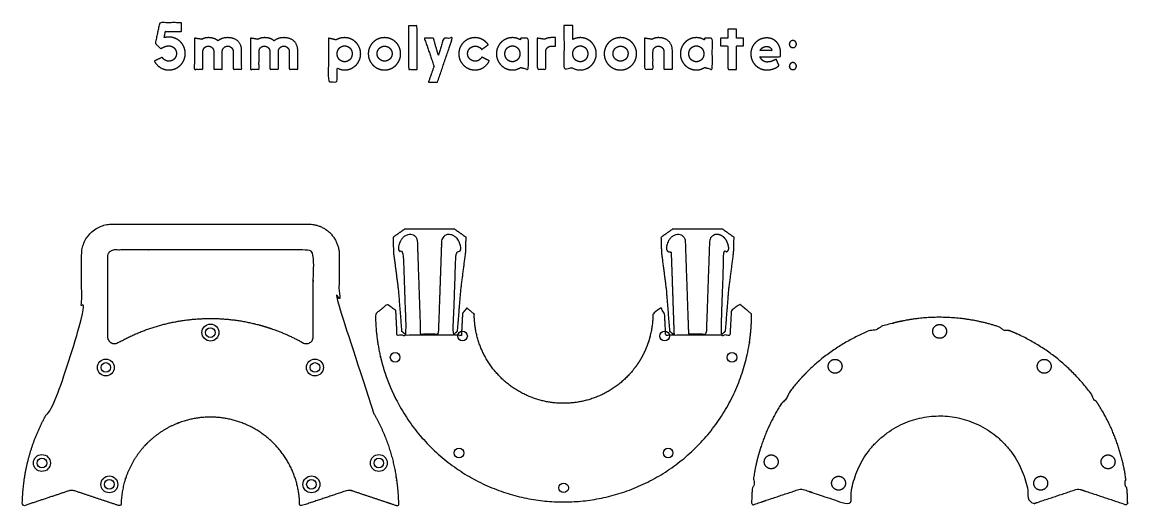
# Model space of a CAD drawing. Header units: millimetres. Extents: x 13 to 2477, y 20 to 1156.
# Drawn here: x 926.2 to 1396.6, y 21.6 to 227.6 of the extents above; entities that cross this region are included whole.
import ezdxf

# ---------------------------------------------------------------- set-up
doc = ezdxf.new("R2010")
doc.units = ezdxf.units.MM
doc.header["$MEASUREMENT"] = 0
doc.layers.add('Work layer', color=254, linetype='Continuous', true_color=0xdddddd)

msp = doc.modelspace()

# ---------------------------------------------------------------- linework, layer by layer
at = {"layer": 'Work layer'}
for centre, radius in [((1006.28, 95.36), 3.6), ((1006.28, 95.36), 3.6), ((1006.28, 95.36), 2.05), ((1006.28, 95.36), 2.05), ((1113.55, 93.89), 2.05), ((1199.54, 93.89), 2.05), ((1084.88, 84.79), 2.05), ((1228.21, 84.79), 2.05), ((961.79, 80.5), 3.6), ((961.79, 80.5), 2.05), ((1050.76, 80.5), 3.6), ((1050.76, 80.5), 2.05), ((934.61, 39.82), 3.6), ((1077.94, 39.82), 3.6), ((1112.06, 44.1), 2.05), ((1201.03, 44.1), 2.05), ((934.61, 39.82), 2.05), ((1077.94, 39.82), 2.05), ((963.28, 30.72), 3.6), ((1049.27, 30.72), 3.6), ((963.28, 30.72), 2.05), ((1049.27, 30.72), 2.05), ((1156.54, 29.24), 2.05)]:
    msp.add_circle(centre, radius, dxfattribs=at)
for points, knots in [([(994.03, 227.31), (994.03, 225.43), (994.03, 223.56), (990.67, 223.56), (987.3, 223.56), (987.17, 223.56), (987.11, 223.4), (986.88, 222.21), (986.64, 221.02), (986.64, 220.97), (986.67, 220.95), (986.72, 220.95), (986.77, 220.95), (987.65, 221.18), (988.65, 221.18), (990.08, 221.18), (991.35, 220.64), (992.62, 220.09), (993.56, 219.13), (994.51, 218.18), (995.04, 216.9), (995.58, 215.62), (995.58, 214.18), (995.58, 212.75), (995.04, 211.47), (994.51, 210.19), (993.56, 209.23), (992.62, 208.28), (991.35, 207.73), (990.08, 207.18), (988.65, 207.18), (986.59, 207.18), (984.93, 208.23), (983.27, 209.27), (982.43, 211.01), (984.12, 211.79), (985.82, 212.58), (986.19, 211.81), (986.96, 211.37), (987.72, 210.93), (988.65, 210.93), (989.31, 210.93), (989.9, 211.18), (990.48, 211.42), (990.92, 211.86), (991.36, 212.31), (991.59, 212.9), (991.83, 213.5), (991.83, 214.2), (991.83, 214.87), (991.59, 215.46), (991.36, 216.06), (990.92, 216.5), (990.48, 216.95), (989.9, 217.19), (989.31, 217.43), (988.65, 217.43), (987.94, 217.43), (987.3, 217.23), (986.67, 217.03), (986.19, 216.81), (985.63, 216.51), (985.18, 216.18), (984.03, 217.32), (982.87, 218.46), (982.87, 218.59), (982.89, 218.71), (982.9, 218.83), (982.93, 218.96), (983.8, 223.13), (984.68, 227.31), (989.36, 227.31), (994.03, 227.31)], [0, 0, 0, 1, 1, 2, 2, 3, 3, 4, 4, 5, 5, 6, 6, 7, 7, 8, 8, 9, 9, 10, 10, 11, 11, 12, 12, 13, 13, 14, 14, 15, 15, 16, 16, 17, 17, 18, 18, 19, 19, 20, 20, 21, 21, 22, 22, 23, 23, 24, 24, 25, 25, 26, 26, 27, 27, 28, 28, 29, 29, 30, 30, 31, 31, 32, 32, 33, 33, 34, 34, 35, 35, 36, 36, 36]), ([(1090.58, 225.98), (1092.39, 225.98), (1094.21, 225.98), (1094.21, 216.71), (1094.21, 207.43), (1092.39, 207.43), (1090.58, 207.43), (1090.58, 216.71), (1090.58, 225.98)], [0, 0, 0, 1, 1, 2, 2, 3, 3, 4, 4, 4]), ([(1156.71, 226.06), (1158.58, 226.06), (1160.46, 226.06), (1160.44, 223.08), (1160.43, 220.1), (1161.14, 220.49), (1161.95, 220.71), (1162.77, 220.93), (1163.69, 220.93), (1165.08, 220.93), (1166.31, 220.39), (1167.54, 219.84), (1168.46, 218.91), (1169.38, 217.98), (1169.92, 216.72), (1170.46, 215.47), (1170.46, 214.06), (1170.46, 212.65), (1169.91, 211.39), (1169.37, 210.14), (1168.44, 209.21), (1167.51, 208.28), (1166.26, 207.73), (1165.02, 207.18), (1163.61, 207.18), (1162.57, 207.18), (1161.67, 207.46), (1160.77, 207.74), (1160.05, 208.14), (1158.38, 207.77), (1156.71, 207.4), (1156.71, 216.73), (1156.71, 226.06)], [0, 0, 0, 1, 1, 2, 2, 3, 3, 4, 4, 5, 5, 6, 6, 7, 7, 8, 8, 9, 9, 10, 10, 11, 11, 12, 12, 13, 13, 14, 14, 15, 15, 16, 16, 16]), ([(1102.87, 201.93), (1100.94, 201.93), (1099.02, 201.93), (1100.19, 205.25), (1101.36, 208.56), (1101.38, 208.64), (1101.38, 208.8), (1101.38, 208.93), (1101.36, 209.01), (1099.33, 214.84), (1097.3, 220.67), (1099.23, 220.67), (1101.17, 220.67), (1102.2, 217.12), (1103.24, 213.57), (1103.26, 213.54), (1103.26, 213.52), (1103.26, 213.46), (1103.29, 213.46), (1103.32, 213.49), (1103.34, 213.52), (1103.34, 213.54), (1103.37, 213.57), (1104.4, 217.12), (1105.44, 220.67), (1107.35, 220.67), (1109.25, 220.67), (1106.06, 211.3), (1102.87, 201.93)], [0, 0, 0, 1, 1, 2, 2, 3, 3, 4, 4, 5, 5, 6, 6, 7, 7, 8, 8, 9, 9, 10, 10, 11, 11, 12, 12, 13, 13, 14, 14, 14]), ([(1226.46, 224.56), (1228.27, 224.56), (1230.08, 224.56), (1230.08, 222.62), (1230.08, 220.68), (1231.61, 220.68), (1233.13, 220.68), (1233.13, 219.06), (1233.13, 217.43), (1231.61, 217.43), (1230.08, 217.43), (1230.08, 212.42), (1230.08, 207.42), (1228.27, 207.42), (1226.46, 207.42), (1226.46, 212.42), (1226.46, 217.43), (1224.89, 217.43), (1223.33, 217.43), (1223.33, 219.06), (1223.33, 220.68), (1224.89, 220.68), (1226.46, 220.68), (1226.46, 222.62), (1226.46, 224.56)], [0, 0, 0, 1, 1, 2, 2, 3, 3, 4, 4, 5, 5, 6, 6, 7, 7, 8, 8, 9, 9, 10, 10, 11, 11, 12, 12, 12]), ([(999.46, 220.72), (1001.08, 220.47), (1002.7, 220.21), (1003.29, 220.61), (1004, 220.77), (1004.7, 220.93), (1005.39, 220.93), (1006.7, 220.93), (1007.72, 220.59), (1008.75, 220.24), (1009.52, 219.61), (1011.09, 220.93), (1013.65, 220.93), (1016.47, 220.93), (1018.02, 219.4), (1019.58, 217.87), (1019.58, 215.06), (1019.58, 211.25), (1019.58, 207.45), (1017.77, 207.45), (1015.96, 207.45), (1015.96, 211.23), (1015.96, 215), (1015.96, 215.96), (1015.28, 216.63), (1014.6, 217.31), (1013.64, 217.31), (1012.71, 217.31), (1012.05, 216.7), (1011.38, 216.09), (1011.33, 215.16), (1011.33, 211.31), (1011.33, 207.45), (1009.52, 207.45), (1007.71, 207.45), (1007.71, 211.23), (1007.71, 215), (1007.71, 215.96), (1007.03, 216.63), (1006.35, 217.31), (1005.39, 217.31), (1004.46, 217.31), (1003.8, 216.7), (1003.13, 216.09), (1003.08, 215.16), (1003.08, 211.31), (1003.08, 207.45), (1001.27, 207.45), (999.46, 207.45), (999.46, 214.09), (999.46, 220.72)], [0, 0, 0, 1, 1, 2, 2, 3, 3, 4, 4, 5, 5, 6, 6, 7, 7, 8, 8, 9, 9, 10, 10, 11, 11, 12, 12, 13, 13, 14, 14, 15, 15, 16, 16, 17, 17, 18, 18, 19, 19, 20, 20, 21, 21, 22, 22, 23, 23, 24, 24, 25, 25, 25]), ([(1023.33, 220.72), (1024.96, 220.47), (1026.58, 220.21), (1027.17, 220.61), (1027.87, 220.77), (1028.58, 220.93), (1029.27, 220.93), (1030.57, 220.93), (1031.6, 220.59), (1032.62, 220.24), (1033.39, 219.61), (1034.96, 220.93), (1037.52, 220.93), (1040.34, 220.93), (1041.9, 219.4), (1043.46, 217.87), (1043.46, 215.06), (1043.46, 211.25), (1043.46, 207.45), (1041.64, 207.45), (1039.83, 207.45), (1039.83, 211.23), (1039.83, 215), (1039.83, 215.96), (1039.15, 216.63), (1038.48, 217.31), (1037.52, 217.31), (1036.59, 217.31), (1035.92, 216.7), (1035.26, 216.09), (1035.21, 215.16), (1035.21, 211.31), (1035.21, 207.45), (1033.39, 207.45), (1031.58, 207.45), (1031.58, 211.23), (1031.58, 215), (1031.58, 215.96), (1030.9, 216.63), (1030.23, 217.31), (1029.27, 217.31), (1028.34, 217.31), (1027.67, 216.7), (1027.01, 216.09), (1026.96, 215.16), (1026.96, 211.31), (1026.96, 207.45), (1025.14, 207.45), (1023.33, 207.45), (1023.33, 214.09), (1023.33, 220.72)], [0, 0, 0, 1, 1, 2, 2, 3, 3, 4, 4, 5, 5, 6, 6, 7, 7, 8, 8, 9, 9, 10, 10, 11, 11, 12, 12, 13, 13, 14, 14, 15, 15, 16, 16, 17, 17, 18, 18, 19, 19, 20, 20, 21, 21, 22, 22, 23, 23, 24, 24, 25, 25, 25]), ([(1056.46, 220.72), (1058.13, 220.35), (1059.8, 219.98), (1060.52, 220.38), (1061.42, 220.66), (1062.32, 220.93), (1063.36, 220.93), (1064.77, 220.93), (1066.01, 220.39), (1067.26, 219.84), (1068.19, 218.91), (1069.12, 217.98), (1069.66, 216.72), (1070.21, 215.47), (1070.21, 214.06), (1070.21, 212.65), (1069.67, 211.39), (1069.13, 210.14), (1068.22, 209.21), (1067.3, 208.28), (1066.07, 207.73), (1064.84, 207.18), (1063.45, 207.18), (1062.54, 207.18), (1061.73, 207.41), (1060.91, 207.63), (1060.21, 208.02), (1060.21, 205.04), (1060.21, 202.06), (1058.33, 202.06), (1056.46, 202.06), (1056.46, 211.39), (1056.46, 220.72)], [0, 0, 0, 1, 1, 2, 2, 3, 3, 4, 4, 5, 5, 6, 6, 7, 7, 8, 8, 9, 9, 10, 10, 11, 11, 12, 12, 13, 13, 14, 14, 15, 15, 16, 16, 16]), ([(1066.58, 214.06), (1066.58, 214.77), (1066.34, 215.39), (1066.09, 216.02), (1065.66, 216.47), (1065.23, 216.92), (1064.65, 217.17), (1064.07, 217.43), (1063.39, 217.43), (1062.72, 217.43), (1062.14, 217.17), (1061.55, 216.92), (1061.13, 216.47), (1060.7, 216.02), (1060.45, 215.39), (1060.21, 214.77), (1060.21, 214.06), (1060.21, 213.35), (1060.45, 212.73), (1060.7, 212.1), (1061.13, 211.65), (1061.55, 211.2), (1062.14, 210.94), (1062.72, 210.68), (1063.39, 210.68), (1064.07, 210.68), (1064.65, 210.94), (1065.23, 211.2), (1065.66, 211.65), (1066.09, 212.1), (1066.34, 212.73), (1066.58, 213.35), (1066.58, 214.06)], [0, 0, 0, 1, 1, 2, 2, 3, 3, 4, 4, 5, 5, 6, 6, 7, 7, 8, 8, 9, 9, 10, 10, 11, 11, 12, 12, 13, 13, 14, 14, 15, 15, 16, 16, 16]), ([(1073.46, 214.09), (1073.46, 215.5), (1073.99, 216.75), (1074.52, 218), (1075.47, 218.93), (1076.41, 219.87), (1077.67, 220.4), (1078.92, 220.93), (1080.36, 220.93), (1081.77, 220.93), (1083.02, 220.4), (1084.27, 219.87), (1085.21, 218.93), (1086.14, 218), (1086.67, 216.75), (1087.21, 215.5), (1087.21, 214.09), (1087.21, 212.65), (1086.67, 211.39), (1086.14, 210.14), (1085.21, 209.2), (1084.27, 208.25), (1083.02, 207.72), (1081.77, 207.18), (1080.36, 207.18), (1078.92, 207.18), (1077.67, 207.72), (1076.41, 208.25), (1075.47, 209.2), (1074.52, 210.14), (1073.99, 211.39), (1073.46, 212.65), (1073.46, 214.09)], [0, 0, 0, 1, 1, 2, 2, 3, 3, 4, 4, 5, 5, 6, 6, 7, 7, 8, 8, 9, 9, 10, 10, 11, 11, 12, 12, 13, 13, 14, 14, 15, 15, 16, 16, 16]), ([(1077.21, 214.13), (1077.21, 213.45), (1077.46, 212.87), (1077.7, 212.3), (1078.14, 211.86), (1078.57, 211.43), (1079.15, 211.18), (1079.72, 210.93), (1080.41, 210.93), (1081.06, 210.93), (1081.64, 211.18), (1082.22, 211.43), (1082.65, 211.86), (1083.08, 212.3), (1083.33, 212.87), (1083.58, 213.45), (1083.58, 214.13), (1083.58, 214.79), (1083.33, 215.37), (1083.08, 215.95), (1082.65, 216.38), (1082.22, 216.81), (1081.64, 217.06), (1081.06, 217.31), (1080.41, 217.31), (1079.72, 217.31), (1079.15, 217.06), (1078.57, 216.81), (1078.14, 216.38), (1077.7, 215.95), (1077.46, 215.37), (1077.21, 214.79), (1077.21, 214.13)], [0, 0, 0, 1, 1, 2, 2, 3, 3, 4, 4, 5, 5, 6, 6, 7, 7, 8, 8, 9, 9, 10, 10, 11, 11, 12, 12, 13, 13, 14, 14, 15, 15, 16, 16, 16]), ([(1118.89, 220.93), (1119.76, 220.93), (1120.6, 220.69), (1121.43, 220.45), (1122.16, 220.04), (1122.89, 219.63), (1123.5, 219.08), (1124.11, 218.53), (1124.5, 217.92), (1123.17, 216.93), (1121.83, 215.93), (1121.59, 216.14), (1121.32, 216.39), (1121.06, 216.65), (1120.73, 216.85), (1120.4, 217.04), (1119.96, 217.18), (1119.52, 217.31), (1118.94, 217.31), (1118.25, 217.31), (1117.67, 217.06), (1117.08, 216.81), (1116.65, 216.38), (1116.21, 215.95), (1115.96, 215.37), (1115.71, 214.79), (1115.71, 214.13), (1115.71, 213.45), (1115.96, 212.87), (1116.21, 212.3), (1116.65, 211.86), (1117.08, 211.43), (1117.67, 211.18), (1118.25, 210.93), (1118.94, 210.93), (1119.87, 210.93), (1120.53, 211.37), (1121.19, 211.81), (1121.8, 212.66), (1123.38, 211.86), (1124.95, 211.07), (1124.08, 209.35), (1122.48, 208.26), (1120.87, 207.18), (1118.89, 207.18), (1117.45, 207.18), (1116.2, 207.72), (1114.95, 208.25), (1113.99, 209.2), (1113.04, 210.14), (1112.5, 211.39), (1111.96, 212.65), (1111.96, 214.09), (1111.96, 215.5), (1112.5, 216.75), (1113.04, 218), (1113.99, 218.93), (1114.95, 219.87), (1116.2, 220.4), (1117.45, 220.93), (1118.89, 220.93)], [0, 0, 0, 1, 1, 2, 2, 3, 3, 4, 4, 5, 5, 6, 6, 7, 7, 8, 8, 9, 9, 10, 10, 11, 11, 12, 12, 13, 13, 14, 14, 15, 15, 16, 16, 17, 17, 18, 18, 19, 19, 20, 20, 21, 21, 22, 22, 23, 23, 24, 24, 25, 25, 26, 26, 27, 27, 28, 28, 29, 29, 30, 30, 30]), ([(1127.96, 214.06), (1127.96, 215.47), (1128.49, 216.72), (1129.03, 217.98), (1129.95, 218.91), (1130.87, 219.84), (1132.11, 220.39), (1133.34, 220.93), (1134.73, 220.93), (1135.7, 220.93), (1136.6, 220.67), (1137.49, 220.41), (1138.25, 219.94), (1138.26, 220.34), (1138.28, 220.74), (1139.93, 220.74), (1141.58, 220.74), (1141.58, 214.08), (1141.58, 207.43), (1139.93, 207.83), (1138.29, 208.23), (1136.71, 207.18), (1134.76, 207.18), (1133.36, 207.18), (1132.12, 207.73), (1130.88, 208.28), (1129.96, 209.21), (1129.04, 210.14), (1128.5, 211.39), (1127.96, 212.65), (1127.96, 214.06)], [0, 0, 0, 1, 1, 2, 2, 3, 3, 4, 4, 5, 5, 6, 6, 7, 7, 8, 8, 9, 9, 10, 10, 11, 11, 12, 12, 13, 13, 14, 14, 15, 15, 15]), ([(1131.58, 214.06), (1131.58, 213.35), (1131.83, 212.73), (1132.07, 212.1), (1132.5, 211.65), (1132.93, 211.2), (1133.51, 210.94), (1134.1, 210.68), (1134.77, 210.68), (1135.44, 210.68), (1136.03, 210.94), (1136.61, 211.2), (1137.04, 211.65), (1137.46, 212.1), (1137.71, 212.73), (1137.96, 213.35), (1137.96, 214.06), (1137.96, 214.77), (1137.71, 215.39), (1137.46, 216.02), (1137.04, 216.47), (1136.61, 216.92), (1136.03, 217.17), (1135.44, 217.43), (1134.77, 217.43), (1134.1, 217.43), (1133.51, 217.17), (1132.93, 216.92), (1132.5, 216.47), (1132.07, 216.02), (1131.83, 215.39), (1131.58, 214.77), (1131.58, 214.06)], [0, 0, 0, 1, 1, 2, 2, 3, 3, 4, 4, 5, 5, 6, 6, 7, 7, 8, 8, 9, 9, 10, 10, 11, 11, 12, 12, 13, 13, 14, 14, 15, 15, 16, 16, 16]), ([(1145.33, 220.72), (1146.96, 220.47), (1148.58, 220.22), (1149.17, 220.61), (1149.87, 220.77), (1150.57, 220.93), (1151.26, 220.93), (1152.2, 220.93), (1153.14, 220.93), (1153.14, 219.12), (1153.14, 217.3), (1152.2, 217.3), (1151.26, 217.3), (1150.34, 217.3), (1149.67, 216.71), (1149.01, 216.11), (1148.96, 215.18), (1148.96, 211.33), (1148.96, 207.47), (1147.14, 207.47), (1145.33, 207.47), (1145.33, 214.1), (1145.33, 220.72)], [0, 0, 0, 1, 1, 2, 2, 3, 3, 4, 4, 5, 5, 6, 6, 7, 7, 8, 8, 9, 9, 10, 10, 11, 11, 11]), ([(1166.83, 214.06), (1166.83, 214.77), (1166.59, 215.39), (1166.34, 216.02), (1165.91, 216.47), (1165.48, 216.92), (1164.9, 217.17), (1164.32, 217.43), (1163.64, 217.43), (1162.97, 217.43), (1162.39, 217.17), (1161.8, 216.92), (1161.38, 216.47), (1160.95, 216.02), (1160.7, 215.39), (1160.46, 214.77), (1160.46, 214.06), (1160.46, 213.35), (1160.7, 212.73), (1160.95, 212.1), (1161.38, 211.65), (1161.8, 211.2), (1162.39, 210.94), (1162.97, 210.68), (1163.64, 210.68), (1164.32, 210.68), (1164.9, 210.94), (1165.48, 211.2), (1165.91, 211.65), (1166.34, 212.1), (1166.59, 212.73), (1166.83, 213.35), (1166.83, 214.06)], [0, 0, 0, 1, 1, 2, 2, 3, 3, 4, 4, 5, 5, 6, 6, 7, 7, 8, 8, 9, 9, 10, 10, 11, 11, 12, 12, 13, 13, 14, 14, 15, 15, 16, 16, 16]), ([(1173.83, 214.09), (1173.83, 215.5), (1174.36, 216.75), (1174.9, 218), (1175.84, 218.93), (1176.79, 219.87), (1178.04, 220.4), (1179.29, 220.93), (1180.73, 220.93), (1182.15, 220.93), (1183.4, 220.4), (1184.65, 219.87), (1185.58, 218.93), (1186.52, 218), (1187.05, 216.75), (1187.58, 215.5), (1187.58, 214.09), (1187.58, 212.65), (1187.05, 211.39), (1186.52, 210.14), (1185.58, 209.2), (1184.65, 208.25), (1183.4, 207.72), (1182.15, 207.18), (1180.73, 207.18), (1179.29, 207.18), (1178.04, 207.72), (1176.79, 208.25), (1175.84, 209.2), (1174.9, 210.14), (1174.36, 211.39), (1173.83, 212.65), (1173.83, 214.09)], [0, 0, 0, 1, 1, 2, 2, 3, 3, 4, 4, 5, 5, 6, 6, 7, 7, 8, 8, 9, 9, 10, 10, 11, 11, 12, 12, 13, 13, 14, 14, 15, 15, 16, 16, 16]), ([(1177.58, 214.13), (1177.58, 213.45), (1177.83, 212.87), (1178.08, 212.3), (1178.51, 211.86), (1178.94, 211.43), (1179.52, 211.18), (1180.1, 210.93), (1180.78, 210.93), (1181.44, 210.93), (1182.02, 211.18), (1182.59, 211.43), (1183.03, 211.86), (1183.46, 212.3), (1183.71, 212.87), (1183.96, 213.45), (1183.96, 214.13), (1183.96, 214.79), (1183.71, 215.37), (1183.46, 215.95), (1183.03, 216.38), (1182.59, 216.81), (1182.02, 217.06), (1181.44, 217.31), (1180.78, 217.31), (1180.1, 217.31), (1179.52, 217.06), (1178.94, 216.81), (1178.51, 216.38), (1178.08, 215.95), (1177.83, 215.37), (1177.58, 214.79), (1177.58, 214.13)], [0, 0, 0, 1, 1, 2, 2, 3, 3, 4, 4, 5, 5, 6, 6, 7, 7, 8, 8, 9, 9, 10, 10, 11, 11, 12, 12, 13, 13, 14, 14, 15, 15, 16, 16, 16]), ([(1190.96, 220.72), (1192.58, 220.47), (1194.2, 220.21), (1194.79, 220.61), (1195.5, 220.77), (1196.2, 220.93), (1196.89, 220.93), (1199.72, 220.93), (1201.27, 219.4), (1202.83, 217.87), (1202.83, 215.06), (1202.83, 211.25), (1202.83, 207.45), (1201.02, 207.45), (1199.21, 207.45), (1199.21, 211.23), (1199.21, 215), (1199.21, 215.96), (1198.53, 216.63), (1197.85, 217.31), (1196.89, 217.31), (1195.96, 217.31), (1195.3, 216.7), (1194.63, 216.09), (1194.58, 215.16), (1194.58, 211.31), (1194.58, 207.45), (1192.77, 207.45), (1190.96, 207.45), (1190.96, 214.09), (1190.96, 220.72)], [0, 0, 0, 1, 1, 2, 2, 3, 3, 4, 4, 5, 5, 6, 6, 7, 7, 8, 8, 9, 9, 10, 10, 11, 11, 12, 12, 13, 13, 14, 14, 15, 15, 15]), ([(1206.21, 214.06), (1206.21, 215.47), (1206.74, 216.72), (1207.28, 217.98), (1208.2, 218.91), (1209.12, 219.84), (1210.36, 220.39), (1211.59, 220.93), (1212.98, 220.93), (1213.95, 220.93), (1214.85, 220.67), (1215.74, 220.41), (1216.5, 219.94), (1216.51, 220.34), (1216.53, 220.74), (1218.18, 220.74), (1219.83, 220.74), (1219.83, 214.08), (1219.83, 207.43), (1218.18, 207.83), (1216.54, 208.23), (1214.96, 207.18), (1213.01, 207.18), (1211.61, 207.18), (1210.37, 207.73), (1209.13, 208.28), (1208.21, 209.21), (1207.29, 210.14), (1206.75, 211.39), (1206.21, 212.65), (1206.21, 214.06)], [0, 0, 0, 1, 1, 2, 2, 3, 3, 4, 4, 5, 5, 6, 6, 7, 7, 8, 8, 9, 9, 10, 10, 11, 11, 12, 12, 13, 13, 14, 14, 15, 15, 15]), ([(1209.83, 214.06), (1209.83, 213.35), (1210.08, 212.73), (1210.32, 212.1), (1210.75, 211.65), (1211.18, 211.2), (1211.76, 210.94), (1212.35, 210.68), (1213.02, 210.68), (1213.69, 210.68), (1214.28, 210.94), (1214.86, 211.2), (1215.29, 211.65), (1215.71, 212.1), (1215.96, 212.73), (1216.21, 213.35), (1216.21, 214.06), (1216.21, 214.77), (1215.96, 215.39), (1215.71, 216.02), (1215.29, 216.47), (1214.86, 216.92), (1214.28, 217.17), (1213.69, 217.43), (1213.02, 217.43), (1212.35, 217.43), (1211.76, 217.17), (1211.18, 216.92), (1210.75, 216.47), (1210.32, 216.02), (1210.08, 215.39), (1209.83, 214.77), (1209.83, 214.06)], [0, 0, 0, 1, 1, 2, 2, 3, 3, 4, 4, 5, 5, 6, 6, 7, 7, 8, 8, 9, 9, 10, 10, 11, 11, 12, 12, 13, 13, 14, 14, 15, 15, 16, 16, 16]), ([(1243.06, 210.56), (1244.31, 210.56), (1245.22, 210.93), (1246.14, 211.3), (1246.83, 211.64), (1246.92, 211.68), (1247.01, 211.72), (1247.61, 210.4), (1248.2, 209.07), (1247.73, 208.59), (1247.09, 208.23), (1246.45, 207.87), (1245.78, 207.65), (1245.1, 207.42), (1244.4, 207.3), (1243.7, 207.18), (1243.06, 207.18), (1241.63, 207.18), (1240.39, 207.71), (1239.14, 208.24), (1238.2, 209.18), (1237.26, 210.12), (1236.73, 211.36), (1236.2, 212.61), (1236.2, 214.03), (1236.2, 215.44), (1236.73, 216.68), (1237.26, 217.93), (1238.19, 218.84), (1239.11, 219.75), (1240.36, 220.28), (1241.61, 220.81), (1243.01, 220.81), (1244.55, 220.81), (1245.66, 220.21), (1246.77, 219.62), (1247.49, 218.7), (1248.2, 217.77), (1248.55, 216.65), (1248.89, 215.53), (1248.89, 214.45), (1248.89, 213.6), (1248.68, 212.81), (1244.44, 212.81), (1240.2, 212.81), (1240.12, 212.81), (1240.12, 212.66), (1240.49, 211.82), (1241.27, 211.19), (1242.05, 210.56), (1243.06, 210.56)], [0, 0, 0, 1, 1, 2, 2, 3, 3, 4, 4, 5, 5, 6, 6, 7, 7, 8, 8, 9, 9, 10, 10, 11, 11, 12, 12, 13, 13, 14, 14, 15, 15, 16, 16, 17, 17, 18, 18, 19, 19, 20, 20, 21, 21, 22, 22, 23, 23, 24, 24, 25, 25, 25]), ([(1242.98, 217.18), (1242.05, 217.18), (1241.33, 216.75), (1240.6, 216.31), (1240.2, 215.59), (1240.2, 215.56), (1240.19, 215.55), (1240.17, 215.54), (1240.17, 215.51), (1240.17, 215.43), (1240.28, 215.43), (1242.64, 215.43), (1245, 215.43), (1245.1, 215.43), (1245.1, 215.48), (1245.1, 216.13), (1244.51, 216.66), (1243.91, 217.18), (1242.98, 217.18)], [0, 0, 0, 1, 1, 2, 2, 3, 3, 4, 4, 5, 5, 6, 6, 7, 7, 8, 8, 9, 9, 9]), ([(1252.58, 218.12), (1252.58, 218.81), (1253.02, 219.25), (1253.45, 219.68), (1254.15, 219.68), (1254.74, 219.68), (1255.16, 219.25), (1255.58, 218.81), (1255.58, 218.12), (1255.58, 217.53), (1255.16, 217.11), (1254.74, 216.68), (1254.15, 216.68), (1253.45, 216.68), (1253.02, 217.11), (1252.58, 217.53), (1252.58, 218.12)], [0, 0, 0, 1, 1, 2, 2, 3, 3, 4, 4, 5, 5, 6, 6, 7, 7, 8, 8, 8]), ([(1252.58, 208.74), (1252.58, 209.33), (1253.02, 209.82), (1253.45, 210.31), (1254.15, 210.31), (1254.74, 210.31), (1255.16, 209.82), (1255.58, 209.33), (1255.58, 208.74), (1255.58, 208.15), (1255.16, 207.73), (1254.74, 207.31), (1254.15, 207.31), (1253.45, 207.31), (1253.02, 207.73), (1252.58, 208.15), (1252.58, 208.74)], [0, 0, 0, 1, 1, 2, 2, 3, 3, 4, 4, 5, 5, 6, 6, 7, 7, 8, 8, 8]), ([(1109.53, 94.33), (1099.53, 94.33), (1089.53, 94.33), (1088.58, 95.16), (1087.63, 96), (1086.92, 104.85), (1086.21, 113.71), (1085.2, 121.54), (1084.18, 129.38), (1084.08, 132.65), (1083.99, 135.92), (1086.49, 137.68), (1088.99, 139.44), (1099.53, 139.44), (1110.07, 139.44), (1112.57, 137.68), (1115.07, 135.92), (1114.97, 132.65), (1114.88, 129.38), (1113.86, 121.54), (1112.85, 113.71), (1112.14, 104.85), (1111.43, 96), (1110.48, 95.16), (1109.53, 94.33)], [118.58671, 118.58671, 118.58671, 138.58671, 138.58671, 141.117952, 141.117952, 158.882657, 158.882657, 174.6862, 174.6862, 181.229032, 181.229032, 187.340147, 187.340147, 208.419982, 208.419982, 214.531098, 214.531098, 221.073929, 221.073929, 236.877472, 236.877472, 254.642177, 254.642177, 257.173419, 257.173419, 257.173419]), ([(1223.53, 94.33), (1213.53, 94.33), (1203.53, 94.33), (1202.58, 95.16), (1201.63, 96), (1200.92, 104.85), (1200.21, 113.71), (1199.2, 121.54), (1198.18, 129.38), (1198.08, 132.65), (1197.99, 135.92), (1200.49, 137.68), (1202.99, 139.44), (1213.53, 139.44), (1224.07, 139.44), (1226.57, 137.68), (1229.07, 135.92), (1228.97, 132.65), (1228.88, 129.38), (1227.86, 121.54), (1226.85, 113.71), (1226.14, 104.85), (1225.43, 96), (1224.48, 95.16), (1223.53, 94.33)], [118.58671, 118.58671, 118.58671, 138.58671, 138.58671, 141.117952, 141.117952, 158.882657, 158.882657, 174.6862, 174.6862, 181.229032, 181.229032, 187.340147, 187.340147, 208.419982, 208.419982, 214.531098, 214.531098, 221.073929, 221.073929, 236.877472, 236.877472, 254.642177, 254.642177, 257.173419, 257.173419, 257.173419])]:
    msp.add_open_spline(points, degree=2, knots=knots, dxfattribs=at)
for points, weights, degree, knots in [([(1075.88, 60.79), (1068.13, 74.48), (1061.06, 89.85), (1061.06, 105.58), (1061.06, 113.23), (1061.06, 120.87), (1061.06, 128.52), (1061.06, 136.14), (1055.68, 141.52), (1048.06, 141.52), (1020.2, 141.52), (992.35, 141.52), (964.49, 141.52), (956.87, 141.52), (951.49, 136.14), (951.49, 128.52), (951.49, 120.87), (951.49, 113.23), (951.49, 105.58), (951.49, 89.85), (944.42, 74.48), (936.67, 60.79), (929.78, 48.64), (926.39, 35.39), (926.28, 22.03), (926.29, 21.88), (926.36, 21.74), (926.48, 21.65), (926.62, 21.56), (926.78, 21.53), (926.94, 21.58), (933.35, 23.72), (939.76, 25.86), (946.17, 28), (946.89, 28.24), (947.66, 28.24), (948.38, 28), (954.8, 25.86), (961.21, 23.72), (967.62, 21.58), (967.78, 21.53), (967.94, 21.55), (968.07, 21.65), (968.2, 21.74), (968.28, 21.88), (968.28, 22.05), (968.68, 44.02), (984.36, 59.36), (1006.28, 59.36), (1028.19, 59.36), (1043.87, 44.02), (1044.27, 22.05), (1044.27, 21.88), (1044.35, 21.74), (1044.48, 21.65), (1044.61, 21.55), (1044.77, 21.53), (1044.93, 21.58), (1051.34, 23.72), (1057.76, 25.86), (1064.17, 28), (1064.89, 28.24), (1065.66, 28.24), (1066.38, 28), (1072.79, 25.86), (1079.2, 23.72), (1085.61, 21.58), (1085.77, 21.53), (1085.93, 21.56), (1086.07, 21.65), (1086.19, 21.74), (1086.26, 21.88), (1086.27, 22.03), (1086.27, 22.41), (1086.26, 22.78), (1086.26, 23.15), (1085.97, 36.12), (1082.58, 48.97), (1075.88, 60.79)], [1, 1, 1, 1, 1, 1, 1, 0.804737854124, 0.804737854124, 1, 1, 1, 1, 0.804737854124, 0.804737854124, 1, 1, 1, 1, 1, 1, 1, 1.02221645265, 1.06869185226, 1.13942619884, 1.0694315499, 1.07442722599, 1.15441322711, 1.0690987499, 1.0690987499, 1.15441322711, 1.15441322711, 1.15441322711, 1.15441322711, 1.11491944078, 1.11491944078, 1.15441322711, 1.15441322711, 1.15441322711, 1.15441322711, 1.07143477097, 1.07143477097, 1.15441322711, 1.07143477097, 1.07143477097, 1.15441322711, 0.935887206243, 0.938724903083, 1.16292631763, 0.938724903083, 0.935887206243, 1.15441322711, 1.07143477097, 1.07143477097, 1.15441322711, 1.07143477097, 1.07143477097, 1.15441322711, 1.15441322711, 1.15441322711, 1.15441322711, 1.11491944078, 1.11491944078, 1.15441322711, 1.15441322711, 1.15441322711, 1.15441322711, 1.06909876432, 1.06909876432, 1.15441322711, 1.07442820292, 1.06943168461, 1.13942367219, 1.14158148499, 1.14376094978, 1.14596206656, 1.07384719139, 1.02497366951, 0.999341500929], 3, [0, 0, 0, 0, 1, 1, 1, 10.876239, 10.876239, 10.876239, 31.296593, 31.296593, 31.296593, 99.940929, 99.940929, 99.940929, 120.361283, 120.361283, 120.361283, 130.237522, 130.237522, 130.237522, 131.237522, 131.237522, 131.237522, 172.474923, 172.474923, 172.474923, 172.920557, 172.920557, 172.920557, 173.395879, 173.395879, 173.395879, 192.627932, 192.627932, 192.627932, 194.880186, 194.880186, 194.880186, 214.121488, 214.121488, 214.121488, 214.590133, 214.590133, 214.590133, 215.058778, 215.058778, 215.058778, 273.993545, 273.993545, 273.993545, 332.928311, 332.928311, 332.928311, 333.396956, 333.396956, 333.396956, 333.865602, 333.865602, 333.865602, 353.106904, 353.106904, 353.106904, 355.359157, 355.359157, 355.359157, 374.591211, 374.591211, 374.591211, 375.066532, 375.066532, 375.066532, 375.512161, 375.512161, 375.512161, 376.748293, 376.748293, 376.748293, 417.247497, 417.247497, 417.247497, 417.247497]), ([(1118.35, 103.39), (1118.47, 103.29), (1118.53, 103.16), (1118.53, 103.01), (1118.67, 80.84), (1134.39, 65.24), (1156.53, 65.24), (1178.67, 65.24), (1194.39, 80.84), (1194.53, 103.01), (1194.53, 103.16), (1194.59, 103.29), (1194.71, 103.39), (1195.69, 104.2), (1196.67, 105.02), (1197.65, 105.84), (1198.27, 105.08), (1198.89, 104.32), (1199.51, 103.56), (1199.67, 100.42), (1199.84, 97.28), (1200, 94.14), (1201.18, 94.2), (1202.35, 94.26), (1203.53, 94.33), (1203.53, 94.34), (1203.53, 94.36), (1203.53, 94.38), (1203.12, 106.14), (1202.71, 117.89), (1202.3, 129.65), (1201.73, 129.63), (1201.23, 129.74), (1200.79, 129.99), (1199.96, 130.74), (1200.55, 133.5), (1201.86, 135.88), (1203.75, 136.83), (1204.15, 136.97), (1204.56, 137.07), (1204.97, 137.12), (1206.06, 137.26), (1207.07, 136.84), (1207.73, 135.96), (1208.19, 135.37), (1208.42, 134.67), (1208.45, 133.96), (1208.91, 120.86), (1209.36, 107.76), (1209.82, 94.66), (1212.29, 94.66), (1214.77, 94.66), (1217.24, 94.66), (1217.7, 107.76), (1218.15, 120.86), (1218.61, 133.96), (1218.64, 134.67), (1218.87, 135.37), (1219.33, 135.96), (1219.99, 136.84), (1221, 137.26), (1222.09, 137.12), (1222.5, 137.07), (1222.91, 136.97), (1223.31, 136.83), (1225.19, 135.88), (1226.51, 133.5), (1227.1, 130.74), (1226.27, 129.99), (1225.83, 129.74), (1225.32, 129.63), (1224.76, 129.65), (1224.35, 117.89), (1223.94, 106.14), (1223.53, 94.38), (1223.53, 94.36), (1223.53, 94.34), (1223.53, 94.33), (1224.79, 94.26), (1226.06, 94.19), (1227.32, 94.13), (1227.51, 97.67), (1227.7, 101.21), (1227.88, 104.75), (1229.1, 105.64), (1230.31, 106.53), (1231.53, 107.42), (1233.13, 106.07), (1234.74, 104.73), (1236.35, 103.39), (1236.41, 103.34), (1236.47, 103.29), (1236.53, 103.24), (1236.53, 56.37), (1203.39, 23.24), (1156.53, 23.24), (1109.79, 23.24), (1076.67, 56.24), (1076.53, 103), (1076.53, 103.15), (1076.59, 103.29), (1076.71, 103.39), (1078.32, 104.73), (1079.93, 106.07), (1081.53, 107.42), (1082.75, 106.53), (1083.96, 105.64), (1085.18, 104.75), (1085.36, 101.21), (1085.55, 97.67), (1085.73, 94.13), (1087, 94.19), (1088.26, 94.26), (1089.53, 94.33), (1089.53, 94.34), (1089.53, 94.36), (1089.53, 94.38), (1089.12, 106.14), (1088.71, 117.89), (1088.3, 129.65), (1087.73, 129.63), (1087.23, 129.74), (1086.79, 129.99), (1085.96, 130.74), (1086.55, 133.5), (1087.86, 135.88), (1089.75, 136.83), (1090.15, 136.97), (1090.56, 137.07), (1090.97, 137.12), (1092.06, 137.26), (1093.07, 136.84), (1093.73, 135.96), (1094.19, 135.37), (1094.42, 134.67), (1094.45, 133.96), (1094.91, 120.86), (1095.36, 107.76), (1095.82, 94.66), (1098.29, 94.66), (1100.77, 94.66), (1103.24, 94.66), (1103.7, 107.76), (1104.15, 120.86), (1104.61, 133.96), (1104.64, 134.67), (1104.87, 135.37), (1105.33, 135.96), (1105.99, 136.84), (1107, 137.26), (1108.09, 137.12), (1108.5, 137.07), (1108.91, 136.97), (1109.31, 136.83), (1111.19, 135.88), (1112.51, 133.5), (1113.1, 130.74), (1112.27, 129.99), (1111.83, 129.74), (1111.32, 129.63), (1110.76, 129.65), (1110.35, 117.89), (1109.94, 106.14), (1109.53, 94.38), (1109.53, 94.36), (1109.53, 94.34), (1109.53, 94.33), (1110.71, 94.26), (1111.88, 94.2), (1113.06, 94.14), (1113.22, 97.28), (1113.39, 100.42), (1113.55, 103.56), (1114.17, 104.32), (1114.79, 105.08), (1115.41, 105.84), (1116.39, 105.02), (1117.37, 104.2), (1118.35, 103.39)], [1, 0.938079432253, 0.938079432253, 1, 0.806765125984, 0.807603349871, 1.00251467166, 0.807603349871, 0.806765125984, 1, 0.938079432252, 0.938079432252, 1, 1, 1, 1, 1, 1, 1, 1, 1, 1, 1, 1, 1, 1, 1, 1, 1, 1, 1, 0.943674143385, 0.906922607855, 0.889745393411, 0.889745393411, 0.889745393411, 0.889745393411, 0.889745393411, 0.889745393411, 0.889745393411, 0.889745393411, 0.81056194811, 0.81056194811, 0.889745393411, 0.906131893555, 0.954562968613, 1.03503861858, 1.03503861858, 1.03503861858, 1.03503861858, 1.03503861858, 1.03503861858, 1.03503861858, 1.03503861858, 1.03503861858, 1.03503861858, 0.954562968613, 0.906131893555, 0.889745393411, 0.81056194811, 0.81056194811, 0.889745393411, 0.889745393411, 0.889745393411, 0.889745393411, 0.889745393411, 0.889745393411, 0.889745393411, 0.889745393411, 0.906922607855, 0.943674143385, 1, 1, 1, 1, 1, 1, 1, 1, 1, 1, 1, 1, 1, 1, 1, 1, 1, 1, 1, 1, 1, 1, 0.804737854124, 0.804737854124, 1, 0.805143271292, 0.80473869588, 0.998786273765, 0.935669864253, 0.935669849205, 0.998786228621, 0.998786228621, 0.998786228621, 0.998786228621, 0.998786228621, 0.998786228621, 0.998786228621, 0.998786228621, 0.998786228621, 0.998786228621, 0.998786228621, 0.998786228621, 0.998786228621, 0.998786228621, 0.998786228621, 0.998786228621, 0.998786228621, 0.998786228621, 0.998786228621, 0.942528738718, 0.905821811151, 0.888665445917, 0.888665445917, 0.888665445917, 0.888665445917, 0.888665445917, 0.888665445917, 0.888665445917, 0.888665445917, 0.809578111216, 0.809578111216, 0.888665445917, 0.905032056597, 0.953404347402, 1.03378231833, 1.03378231833, 1.03378231833, 1.03378231833, 1.03378231833, 1.03378231833, 1.03378231833, 1.03378231833, 1.03378231833, 1.03378231833, 0.953404347402, 0.905032056597, 0.888665445917, 0.809578111216, 0.809578111216, 0.888665445917, 0.888665445917, 0.888665445917, 0.888665445917, 0.888665445917, 0.888665445917, 0.888665445917, 0.888665445917, 0.905821811151, 0.942528738718, 0.998786228621, 0.998786228621, 0.998786228621, 0.998786228621, 0.998786228621, 0.998786228621, 0.998786228621, 0.998786228621, 0.998786228621, 0.998786228621, 0.998786228621, 0.998786228621, 0.998786228621, 0.998786228621, 0.998786228621, 0.998786228621, 0.998786228621, 0.998786228621, 0.998786228621], 3, [3490.935477, 3490.935477, 3490.935477, 3490.935477, 3491.369886, 3491.369886, 3491.369886, 3550.80346, 3550.80346, 3550.80346, 3610.237034, 3610.237034, 3610.237034, 3610.671443, 3610.671443, 3610.671443, 3611.664313, 3611.664313, 3611.664313, 3614.606316, 3614.606316, 3614.606316, 3624.040008, 3624.040008, 3624.040008, 3627.574643, 3627.574643, 3627.574643, 3627.62962, 3627.62962, 3627.62962, 3632.565101, 3632.565101, 3632.565101, 3634.283574, 3634.283574, 3634.283574, 3638.669048, 3643.054522, 3643.054522, 3643.054522, 3644.053798, 3644.053798, 3644.053798, 3647.189612, 3647.189612, 3647.189612, 3649.378774, 3649.378774, 3649.378774, 3668.646751, 3668.646751, 3668.646751, 3676.063059, 3676.063059, 3676.063059, 3695.331036, 3695.331036, 3695.331036, 3697.520198, 3697.520198, 3697.520198, 3700.656013, 3700.656013, 3700.656013, 3701.655288, 3701.655288, 3701.655288, 3706.040762, 3710.426236, 3710.426236, 3710.426236, 3712.144709, 3712.144709, 3712.144709, 3717.08019, 3717.08019, 3717.08019, 3717.135167, 3717.135167, 3717.135167, 3720.935167, 3720.935167, 3720.935167, 3731.574984, 3731.574984, 3731.574984, 3736.090112, 3736.090112, 3736.090112, 3740.914167, 3740.914167, 3740.914167, 3741.093975, 3741.093975, 3741.093975, 3866.757697, 3866.757697, 3866.757697, 3992.160506, 3992.160506, 3992.160506, 3992.599428, 3992.599428, 3992.599428, 3997.423483, 3997.423483, 3997.423483, 4001.938611, 4001.938611, 4001.938611, 4012.578427, 4012.578427, 4012.578427, 4016.378427, 4016.378427, 4016.378427, 4016.433404, 4016.433404, 4016.433404, 4021.368885, 4021.368885, 4021.368885, 4023.087358, 4023.087358, 4023.087358, 4027.472832, 4031.858306, 4031.858306, 4031.858306, 4032.857582, 4032.857582, 4032.857582, 4035.993396, 4035.993396, 4035.993396, 4038.182558, 4038.182558, 4038.182558, 4057.450535, 4057.450535, 4057.450535, 4064.866843, 4064.866843, 4064.866843, 4084.13482, 4084.13482, 4084.13482, 4086.323982, 4086.323982, 4086.323982, 4089.459797, 4089.459797, 4089.459797, 4090.459072, 4090.459072, 4090.459072, 4094.844546, 4099.23002, 4099.23002, 4099.23002, 4100.948493, 4100.948493, 4100.948493, 4105.883974, 4105.883974, 4105.883974, 4105.938951, 4105.938951, 4105.938951, 4109.473586, 4109.473586, 4109.473586, 4118.907279, 4118.907279, 4118.907279, 4121.849281, 4121.849281, 4121.849281, 4122.842152, 4122.842152, 4122.842152, 4122.842152]), ([(962.49, 93.65), (962.49, 110.59), (962.49, 127.52), (962.49, 130.52), (965.49, 130.52), (1006.28, 130.52), (1047.06, 130.52), (1050.06, 130.52), (1050.06, 127.52), (1050.06, 110.59), (1050.06, 93.65), (1050.06, 91.93), (1048.57, 91.06), (1047.09, 90.19), (1045.59, 91.04), (1026.45, 101.83), (1004.49, 101.34), (984.43, 100.9), (966.96, 91.04), (965.46, 90.19), (963.98, 91.06), (962.49, 91.93), (962.49, 93.65)], [1, 1, 1, 0.707106781187, 1, 1, 1, 0.707106781187, 1, 1, 1, 0.867260203423, 1, 0.867260203423, 1, 1.03564654912, 1.1534535792, 1.04492364842, 1.00612370876, 0.872571052324, 1.00612370876, 0.872571052324, 1.00612370876], 2, [751.500902, 751.500902, 751.500902, 765.552029, 765.552029, 770.264418, 770.264418, 837.266006, 837.266006, 841.978395, 841.978395, 856.029521, 856.029521, 859.156265, 859.156265, 862.283008, 862.283008, 906.102944, 906.102944, 946.472135, 946.472135, 949.598879, 949.598879, 952.725622, 952.725622, 952.725622]), ([(1396.09, 29.33), (1396.19, 29.21), (1396.2, 29.06), (1396.5, 25.81), (1396.53, 22.56), (1396.53, 22.3), (1396.32, 22.15), (1396.11, 22), (1395.87, 22.08), (1386.25, 25.28), (1376.64, 28.49), (1375.53, 28.86), (1374.42, 28.49), (1364.8, 25.28), (1355.18, 22.07), (1354.94, 21.99), (1354.73, 22.14), (1354.53, 22.29), (1354.52, 22.54), (1353.85, 59.86), (1316.53, 59.86), (1279.21, 59.86), (1278.54, 22.54), (1278.53, 22.29), (1278.32, 22.14), (1278.12, 21.99), (1277.88, 22.07), (1268.26, 25.28), (1258.64, 28.49), (1257.53, 28.86), (1256.42, 28.49), (1246.81, 25.28), (1237.19, 22.08), (1236.95, 22), (1236.74, 22.15), (1236.53, 22.3), (1236.53, 22.56), (1236.56, 25.81), (1236.85, 29.06), (1236.87, 29.21), (1236.97, 29.33), (1237.67, 30.18), (1237.67, 31.28), (1237.67, 32.01), (1237.35, 32.65), (1237.28, 32.79), (1237.3, 32.94), (1239.81, 50.89), (1249.81, 66), (1249.9, 66.13), (1250.04, 66.19), (1251.06, 66.6), (1251.59, 67.57), (1251.93, 68.21), (1251.95, 68.93), (1251.96, 69.08), (1252.05, 69.21), (1265.66, 87.74), (1287.02, 96.22), (1287.17, 96.28), (1287.32, 96.24), (1288.4, 95.99), (1289.38, 96.49), (1290.02, 96.82), (1290.45, 97.4), (1290.55, 97.52), (1290.69, 97.57), (1303.26, 101.86), (1316.53, 101.86), (1329.8, 101.86), (1342.37, 97.57), (1342.51, 97.52), (1342.61, 97.4), (1343.04, 96.82), (1343.68, 96.49), (1344.66, 95.99), (1345.74, 96.24), (1345.89, 96.28), (1346.03, 96.22), (1367.4, 87.74), (1381.01, 69.21), (1381.1, 69.08), (1381.11, 68.93), (1381.13, 68.21), (1381.47, 67.57), (1381.99, 66.6), (1383.02, 66.19), (1383.16, 66.13), (1383.25, 66), (1393.25, 50.89), (1395.76, 32.94), (1395.78, 32.79), (1395.71, 32.65), (1395.39, 32.01), (1395.39, 31.28), (1395.39, 30.18), (1396.09, 29.33)], [1, 0.954786368378, 1, 1.01497723147, 1.03188731946, 0.917498151537, 1.03188731946, 0.917498151537, 1.03188731946, 1.03188731946, 1.03188731946, 0.97893426544, 1.03188731946, 1.03188731946, 1.03188731946, 0.920630256557, 1.03188731946, 0.920630256557, 1.03188731946, 0.738889162074, 1.03949713794, 0.738889018733, 1.03188759888, 0.920630505855, 1.03188759888, 0.920630505855, 1.03188759888, 1.03188759888, 1.03188759888, 0.978934530526, 1.03188759888, 1.03188759888, 1.03188759888, 0.917498399986, 1.03188759888, 0.917498399986, 1.03188759888, 1.01497751034, 1.00000027793, 0.954786633743, 1.00000027793, 1.01683947538, 1.16912041546, 1.06476546827, 1.02401497375, 0.977715537952, 1.02401497375, 0.951811071128, 0.930084472024, 0.888031975329, 0.930084472024, 0.945746396085, 1.08738042467, 0.990321537242, 0.952420146204, 0.909357772564, 0.952420146204, 0.932026918641, 0.987388490829, 0.942745071336, 0.987388490829, 1.00401537153, 1.15437570325, 1.05133685972, 1.01110030226, 0.965384785664, 1.01110030226, 1.05163841596, 1.1239132738, 1.05163843319, 1.01110032159, 0.965384804121, 1.01110032159, 1.05133688905, 1.15437568151, 1.00401528093, 0.987388456377, 0.942745038442, 0.987388456377, 0.93202685634, 0.952420087508, 0.909357716522, 0.952420087508, 0.990321480559, 1.08738033702, 0.945746286086, 0.930084389588, 0.888031896619, 0.930084389588, 0.95181098823, 1.0240148371, 0.977715407486, 1.0240148371, 1.06476533553, 1.16912021507, 1.01683933739, 1.00000011456], 2, [0, 0, 0, 0.301856, 0.301856, 7.395066, 7.395066, 7.870387, 7.870387, 8.345709, 8.345709, 27.577762, 27.577762, 29.830016, 29.830016, 49.071318, 49.071318, 49.539963, 49.539963, 50.008609, 50.008609, 108.943361, 108.943361, 167.878141, 167.878141, 168.346786, 168.346786, 168.815432, 168.815432, 188.056734, 188.056734, 190.308988, 190.308988, 209.541041, 209.541041, 210.016362, 210.016362, 210.491684, 210.491684, 217.584894, 217.584894, 217.88675, 217.88675, 220.017324, 220.017324, 221.477362, 221.477362, 221.779218, 221.779218, 257.296262, 257.296262, 257.598118, 257.598118, 259.728692, 259.728692, 261.188731, 261.188731, 261.490586, 261.490586, 304.394977, 304.394977, 304.696833, 304.696833, 306.827406, 306.827406, 308.287445, 308.287445, 308.589301, 308.589301, 336.179513, 336.179513, 363.769719, 363.769719, 364.071575, 364.071575, 365.531613, 365.531613, 367.662188, 367.662188, 367.964044, 367.964044, 410.868434, 410.868434, 411.17029, 411.17029, 412.630328, 412.630328, 414.760902, 414.760902, 415.062758, 415.062758, 450.579802, 450.579802, 450.881658, 450.881658, 452.341696, 452.341696, 454.47227, 454.47227, 454.47227]), ([(1316.53, 92.91), (1319.48, 92.91), (1319.48, 95.86), (1319.48, 98.81), (1316.53, 98.81), (1313.58, 98.81), (1313.58, 95.86), (1313.58, 92.91), (1316.53, 92.91)], [1, 0.707106781187, 1, 0.707106781187, 1, 0.707106781187, 1, 0.707106781187, 1], 2, [-18.535397, -18.535397, -18.535397, -13.901547, -13.901547, -9.267698, -9.267698, -4.633849, -4.633849, 0, 0, 0]), ([(1272.05, 78.05), (1275, 78.05), (1275, 81), (1275, 83.95), (1272.05, 83.95), (1269.1, 83.95), (1269.1, 81), (1269.1, 78.05), (1272.05, 78.05)], [1, 0.707106781187, 1, 0.707106781187, 1, 0.707106781187, 1, 0.707106781187, 1], 2, [-18.535397, -18.535397, -18.535397, -13.901547, -13.901547, -9.267698, -9.267698, -4.633849, -4.633849, 0, 0, 0]), ([(1361.01, 78.05), (1363.96, 78.05), (1363.96, 81), (1363.96, 83.95), (1361.01, 83.95), (1358.06, 83.95), (1358.06, 81), (1358.06, 78.05), (1361.01, 78.05)], [1, 0.707106781187, 1, 0.707106781187, 1, 0.707106781187, 1, 0.707106781187, 1], 2, [0, 0, 0, 4.633849, 4.633849, 9.267698, 9.267698, 13.901547, 13.901547, 18.535397, 18.535397, 18.535397]), ([(1244.87, 37.36), (1247.82, 37.36), (1247.82, 40.31), (1247.82, 43.26), (1244.87, 43.26), (1241.92, 43.26), (1241.92, 40.31), (1241.92, 37.36), (1244.87, 37.36)], [1, 0.707106781187, 1, 0.707106781187, 1, 0.707106781187, 1, 0.707106781187, 1], 2, [-18.535397, -18.535397, -18.535397, -13.901547, -13.901547, -9.267698, -9.267698, -4.633849, -4.633849, 0, 0, 0]), ([(1388.19, 37.36), (1391.14, 37.36), (1391.14, 40.31), (1391.14, 43.26), (1388.19, 43.26), (1385.24, 43.26), (1385.24, 40.31), (1385.24, 37.36), (1388.19, 37.36)], [1, 0.707106781187, 1, 0.707106781187, 1, 0.707106781187, 1, 0.707106781187, 1], 2, [0, 0, 0, 4.633849, 4.633849, 9.267698, 9.267698, 13.901547, 13.901547, 18.535397, 18.535397, 18.535397]), ([(1273.53, 28.26), (1276.48, 28.26), (1276.48, 31.21), (1276.48, 34.16), (1273.53, 34.16), (1270.58, 34.16), (1270.58, 31.21), (1270.58, 28.26), (1273.53, 28.26)], [1, 0.707106781187, 1, 0.707106781187, 1, 0.707106781187, 1, 0.707106781187, 1], 2, [-18.535397, -18.535397, -18.535397, -13.901547, -13.901547, -9.267698, -9.267698, -4.633849, -4.633849, 0, 0, 0]), ([(1359.52, 28.26), (1362.47, 28.26), (1362.47, 31.21), (1362.47, 34.16), (1359.52, 34.16), (1356.57, 34.16), (1356.57, 31.21), (1356.57, 28.26), (1359.52, 28.26)], [1, 0.707106781187, 1, 0.707106781187, 1, 0.707106781187, 1, 0.707106781187, 1], 2, [0, 0, 0, 4.633849, 4.633849, 9.267698, 9.267698, 13.901547, 13.901547, 18.535397, 18.535397, 18.535397])]:
    msp.add_rational_spline(points, weights, degree=degree, knots=knots, dxfattribs=at)

doc.saveas('drawing.dxf')
